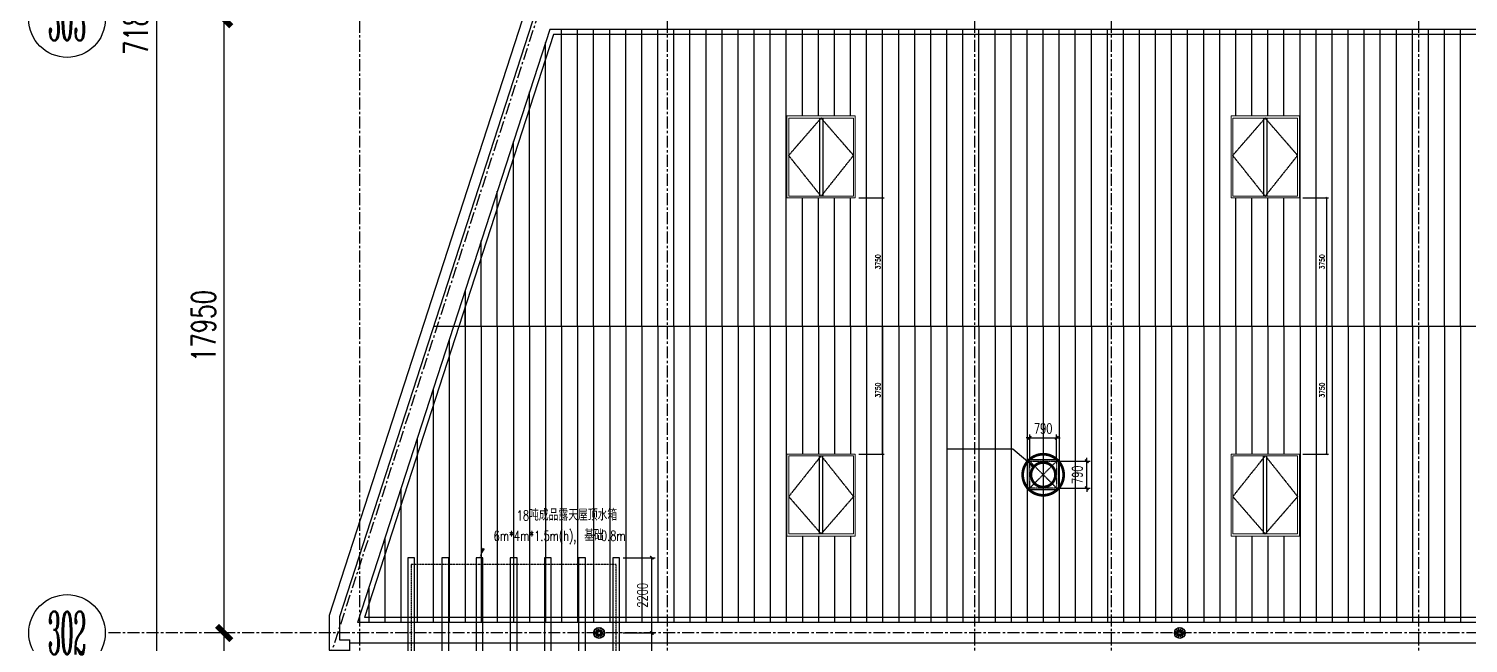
# Model space of a CAD drawing. Extents: x -599358 to 2865263, y -1062760 to 486533.
# Drawn here: x 1799979 to 1842118, y -861900 to -843935 of the extents above; entities that cross this region are included whole.
import ezdxf
from ezdxf.enums import TextEntityAlignment as Align

# ---------------------------------------------------------------- set-up
doc = ezdxf.new("R2010")
doc.units = 0
doc.set_wipeout_variables(frame=1)
for name, pattern in [('CENTER', [2, 1.25, -0.25, 0.25, -0.25]), ('DASH', [0.35, 0.25, -0.1]), ('HIDDEN', [0.375, 0.25, -0.125])]:
    doc.linetypes.add(name, pattern=pattern)
for name, color, linetype in [('3符号', 173, 'Continuous'), ('3索引', 3, 'Continuous'), ('A-AXIS-DP', 126, 'Continuous'), ('A-DRAIN', 142, 'Continuous'), ('A-LIN-V', 9, 'Continuous'), ('A-SFCE', 30, 'Continuous'), ('A-WINDOW', 140, 'Continuous'), ('AS-COLN', 6, 'Continuous'), ('DIM', 173, 'Continuous'), ('DIM_SYMB', 3, 'Continuous'), ('DOTE', 1, 'CENTER'), ('PUB_TEXT', 7, 'Continuous'), ('参考线', 8, 'Continuous'), ('外框', 1, 'HIDDEN'), ('屋面板111', 6, 'Continuous'), ('文本', 4, 'Continuous'), ('暖通', 7, 'Continuous'), ('虹吸雨水斗', 6, 'Continuous')]:
    doc.layers.add(name, color=color, linetype=linetype)
doc.layers.add('成型线', color=3, linetype='Continuous', lineweight=18)
doc.styles.add('_TCH_AXIS', font='COMPLEX', dxfattribs={"bigfont": 'GBCBIG'})
doc.styles.add('_TCH_DIM', font='SIMPLEX', dxfattribs={"bigfont": 'GBCBIG'})
doc.styles.add('_TCH_DIM_T3', font='SIMPLEX', dxfattribs={"width": 0.705882, "bigfont": 'GBCBIG'})
doc.styles.add('DHTEXT-1', font='romans.shx', dxfattribs={"width": 0.7, "bigfont": 'chinese.shx'})
doc.dimstyles.new('_TCH_ARCH&&100', dxfattribs={"dimtxt": 297.5, "dimasz": 100, "dimexe": 100, "dimexo": 100, "dimgap": 126.25, "dimtad": 1, "dimdec": 0, "dimzin": 0, "dimdsep": 46, "dimtxsty": '_TCH_DIM_T3', "dimblk": 'ARCHTICK', "dimcen": 0.09, "dimclrt": 7, "dimazin": 2, "dimtfac": 1, "dimtdec": 0, "dimtix": 1, "dimtmove": 2, "dimatfit": 3, "dimfxl": 0, "dimtolj": 1, "dimtzin": 0, "dimarcsym": 0})
doc.dimstyles.new('_TCH_ARCH&&50', dxfattribs={"dimtxt": 148.75, "dimasz": 50, "dimexe": 50, "dimexo": 50, "dimgap": 63.125, "dimtad": 1, "dimdec": 0, "dimzin": 0, "dimdsep": 46, "dimtxsty": '_TCH_DIM_T3', "dimblk": 'ARCHTICK', "dimcen": 0.09, "dimclrt": 7, "dimazin": 2, "dimtfac": 1, "dimtdec": 0, "dimtix": 1, "dimtmove": 2, "dimatfit": 3, "dimfxl": 0, "dimtolj": 1, "dimtzin": 0, "dimarcsym": 0})
doc.dimstyles.new('ZN280', dxfattribs={"dimscale": 280, "dimtxt": 2.5, "dimasz": 1.5, "dimexe": 1, "dimexo": 2, "dimgap": 0.9, "dimtad": 1, "dimdec": 0, "dimdsep": 46, "dimtxsty": 'DHTEXT-1', "dimblk": 'ARCHTICK', "dimcen": 2.5, "dimclrd": 173, "dimclre": 173, "dimclrt": 7, "dimazin": 2, "dimtfac": 1, "dimtdec": 0, "dimtix": 1, "dimtmove": 2, "dimatfit": 3, "dimfxl": 0, "dimarcsym": 0})

# ---------------------------------------------------------------- blocks, each defined once
blk = doc.blocks.new('卓越-轴号')
blk.add_circle((0, 0), 4)
at = {"color": 0, "style": '_TCH_AXIS', "width": 1.041667, "flags": 8}
blk.add_attdef('A', text='', height=4.48, dxfattribs=at).set_placement((-2, -2.24), (2, -2.24), align=Align.FIT)
blk = doc.blocks.new('_ArchTick')
at = {"color": 0, "linetype": 'ByBlock', "const_width": 0.4}
blk.add_lwpolyline([(-0.5, -0.5), (0.5, 0.5)], dxfattribs=at)
blk = doc.blocks.new('*D1879')
at = {"layer": 'A-AXIS-DP', "color": 0, "lineweight": -2, "transparency": 16777216}
for p, q in [((194646, 564570), (194646, 563780)), ((195646, 564570), (195646, 563780)), ((194646, 563880), (195646, 563880))]:
    blk.add_line(p, q, dxfattribs=at)
at = {"layer": 'Defpoints', "color": 0, "transparency": 16777216}
for p in [(194646, 564670), (195646, 564670), (195646, 563880)]:
    blk.add_point(p, dxfattribs=at)
at = {"layer": 'A-AXIS-DP', "color": 0, "lineweight": -2, "transparency": 16777216, "xscale": 100, "yscale": 100, "zscale": 100, "rotation": 180}
blk.add_blockref('_ArchTick', (194646, 563880), dxfattribs=at)
at = {"layer": 'A-AXIS-DP', "color": 0, "lineweight": -2, "transparency": 16777216, "xscale": 100, "yscale": 100, "zscale": 100}
blk.add_blockref('_ArchTick', (195646, 563880), dxfattribs=at)
at = {"layer": 'A-AXIS-DP', "color": 7, "transparency": 16777216, "insert": (195146, 564155), "char_height": 297.5, "attachment_point": 5, "style": '_TCH_DIM_T3'}
blk.add_mtext('\\A1;1000', dxfattribs=at)
blk = doc.blocks.new('*D1880')
at = {"layer": 'A-AXIS-DP', "color": 0, "lineweight": -2, "transparency": 16777216}
for p, q in [((195646, 564570), (195646, 563780)), ((196646, 564570), (196646, 563780)), ((195646, 563880), (196646, 563880))]:
    blk.add_line(p, q, dxfattribs=at)
at = {"layer": 'Defpoints', "color": 0, "transparency": 16777216}
for p in [(195646, 564670), (196646, 564670), (196646, 563880)]:
    blk.add_point(p, dxfattribs=at)
at = {"layer": 'A-AXIS-DP', "color": 0, "lineweight": -2, "transparency": 16777216, "xscale": 100, "yscale": 100, "zscale": 100, "rotation": 180}
blk.add_blockref('_ArchTick', (195646, 563880), dxfattribs=at)
at = {"layer": 'A-AXIS-DP', "color": 0, "lineweight": -2, "transparency": 16777216, "xscale": 100, "yscale": 100, "zscale": 100}
blk.add_blockref('_ArchTick', (196646, 563880), dxfattribs=at)
at = {"layer": 'A-AXIS-DP', "color": 7, "transparency": 16777216, "insert": (196146, 564155), "char_height": 297.5, "attachment_point": 5, "style": '_TCH_DIM_T3'}
blk.add_mtext('\\A1;1000', dxfattribs=at)
blk = doc.blocks.new('*D1881')
at = {"layer": 'A-AXIS-DP', "color": 0, "lineweight": -2, "transparency": 16777216}
for p, q in [((196646, 564570), (196646, 563780)), ((197646, 564570), (197646, 563780)), ((196646, 563880), (197646, 563880))]:
    blk.add_line(p, q, dxfattribs=at)
at = {"layer": 'Defpoints', "color": 0, "transparency": 16777216}
for p in [(196646, 564670), (197646, 564670), (197646, 563880)]:
    blk.add_point(p, dxfattribs=at)
at = {"layer": 'A-AXIS-DP', "color": 0, "lineweight": -2, "transparency": 16777216, "xscale": 100, "yscale": 100, "zscale": 100, "rotation": 180}
blk.add_blockref('_ArchTick', (196646, 563880), dxfattribs=at)
at = {"layer": 'A-AXIS-DP', "color": 0, "lineweight": -2, "transparency": 16777216, "xscale": 100, "yscale": 100, "zscale": 100}
blk.add_blockref('_ArchTick', (197646, 563880), dxfattribs=at)
at = {"layer": 'A-AXIS-DP', "color": 7, "transparency": 16777216, "insert": (197146, 564155), "char_height": 297.5, "attachment_point": 5, "style": '_TCH_DIM_T3'}
blk.add_mtext('\\A1;1000', dxfattribs=at)
blk = doc.blocks.new('*D1882')
at = {"layer": 'A-AXIS-DP', "color": 0, "lineweight": -2, "transparency": 16777216}
for p, q in [((197646, 564570), (197646, 563780)), ((198646, 564570), (198646, 563780)), ((197646, 563880), (198646, 563880))]:
    blk.add_line(p, q, dxfattribs=at)
at = {"layer": 'Defpoints', "color": 0, "transparency": 16777216}
for p in [(197646, 564670), (198646, 564670), (198646, 563880)]:
    blk.add_point(p, dxfattribs=at)
at = {"layer": 'A-AXIS-DP', "color": 0, "lineweight": -2, "transparency": 16777216, "xscale": 100, "yscale": 100, "zscale": 100, "rotation": 180}
blk.add_blockref('_ArchTick', (197646, 563880), dxfattribs=at)
at = {"layer": 'A-AXIS-DP', "color": 0, "lineweight": -2, "transparency": 16777216, "xscale": 100, "yscale": 100, "zscale": 100}
blk.add_blockref('_ArchTick', (198646, 563880), dxfattribs=at)
at = {"layer": 'A-AXIS-DP', "color": 7, "transparency": 16777216, "insert": (198146, 564155), "char_height": 297.5, "attachment_point": 5, "style": '_TCH_DIM_T3'}
blk.add_mtext('\\A1;1000', dxfattribs=at)
blk = doc.blocks.new('*D1883')
at = {"layer": 'A-AXIS-DP', "color": 0, "lineweight": -2, "transparency": 16777216}
for p, q in [((198646, 564570), (198646, 563780)), ((199646, 564570), (199646, 563780)), ((198646, 563880), (199646, 563880))]:
    blk.add_line(p, q, dxfattribs=at)
at = {"layer": 'Defpoints', "color": 0, "transparency": 16777216}
for p in [(198646, 564670), (199646, 564670), (199646, 563880)]:
    blk.add_point(p, dxfattribs=at)
at = {"layer": 'A-AXIS-DP', "color": 0, "lineweight": -2, "transparency": 16777216, "xscale": 100, "yscale": 100, "zscale": 100, "rotation": 180}
blk.add_blockref('_ArchTick', (198646, 563880), dxfattribs=at)
at = {"layer": 'A-AXIS-DP', "color": 0, "lineweight": -2, "transparency": 16777216, "xscale": 100, "yscale": 100, "zscale": 100}
blk.add_blockref('_ArchTick', (199646, 563880), dxfattribs=at)
at = {"layer": 'A-AXIS-DP', "color": 7, "transparency": 16777216, "insert": (199146, 564155), "char_height": 297.5, "attachment_point": 5, "style": '_TCH_DIM_T3'}
blk.add_mtext('\\A1;1000', dxfattribs=at)
blk = doc.blocks.new('*D1884')
at = {"layer": 'A-AXIS-DP', "color": 0, "lineweight": -2, "transparency": 16777216}
for p, q in [((199646, 564570), (199646, 563780)), ((200646, 564570), (200646, 563780)), ((199646, 563880), (200646, 563880))]:
    blk.add_line(p, q, dxfattribs=at)
at = {"layer": 'Defpoints', "color": 0, "transparency": 16777216}
for p in [(199646, 564670), (200646, 564670), (200646, 563880)]:
    blk.add_point(p, dxfattribs=at)
at = {"layer": 'A-AXIS-DP', "color": 0, "lineweight": -2, "transparency": 16777216, "xscale": 100, "yscale": 100, "zscale": 100, "rotation": 180}
blk.add_blockref('_ArchTick', (199646, 563880), dxfattribs=at)
at = {"layer": 'A-AXIS-DP', "color": 0, "lineweight": -2, "transparency": 16777216, "xscale": 100, "yscale": 100, "zscale": 100}
blk.add_blockref('_ArchTick', (200646, 563880), dxfattribs=at)
at = {"layer": 'A-AXIS-DP', "color": 7, "transparency": 16777216, "insert": (200146, 564155), "char_height": 297.5, "attachment_point": 5, "style": '_TCH_DIM_T3'}
blk.add_mtext('\\A1;1000', dxfattribs=at)
blk = doc.blocks.new('*D1885')
at = {"layer": 'A-AXIS-DP', "color": 0, "lineweight": -2, "transparency": 16777216}
for p, q in [((200846, 566870), (201790, 566870)), ((201690, 564670), (201690, 566870)), ((200846, 564670), (201790, 564670))]:
    blk.add_line(p, q, dxfattribs=at)
at = {"layer": 'Defpoints', "color": 0, "transparency": 16777216}
for p in [(200746, 566870), (201690, 566870), (200746, 564670)]:
    blk.add_point(p, dxfattribs=at)
at = {"layer": 'A-AXIS-DP', "color": 0, "lineweight": -2, "transparency": 16777216, "xscale": 100, "yscale": 100, "zscale": 100}
for p, rotation in [((201690, 566870), 90), ((201690, 564670), 270)]:
    blk.add_blockref('_ArchTick', p, dxfattribs=dict(at, rotation=rotation))
at = {"layer": 'A-AXIS-DP', "color": 7, "transparency": 16777216, "insert": (201415, 565770), "char_height": 297.5, "attachment_point": 5, "rotation": 90, "style": '_TCH_DIM_T3'}
blk.add_mtext('\\A1;2200', dxfattribs=at)
blk = doc.blocks.new('*D1886')
at = {"layer": 'A-AXIS-DP', "color": 0, "lineweight": -2, "transparency": 16777216}
for p, q in [((200846, 569070), (201790, 569070)), ((201690, 566870), (201690, 569070)), ((200846, 566870), (201790, 566870))]:
    blk.add_line(p, q, dxfattribs=at)
at = {"layer": 'Defpoints', "color": 0, "transparency": 16777216}
for p in [(200746, 569070), (201690, 569070), (200746, 566870)]:
    blk.add_point(p, dxfattribs=at)
at = {"layer": 'A-AXIS-DP', "color": 0, "lineweight": -2, "transparency": 16777216, "xscale": 100, "yscale": 100, "zscale": 100}
for p, rotation in [((201690, 569070), 90), ((201690, 566870), 270)]:
    blk.add_blockref('_ArchTick', p, dxfattribs=dict(at, rotation=rotation))
at = {"layer": 'A-AXIS-DP', "color": 7, "transparency": 16777216, "insert": (201415, 567970), "char_height": 297.5, "attachment_point": 5, "rotation": 90, "style": '_TCH_DIM_T3'}
blk.add_mtext('\\A1;2200', dxfattribs=at)
blk = doc.blocks.new('“奔腾”虹吸雨水斗')
at = {"layer": '虹吸雨水斗', "lineweight": 25}
for p, q in [((946944, 86685), (947028, 86658)), ((947028, 86641), (946944, 86614)), ((947032, 86673), (946946, 86692)), ((946946, 86607), (947032, 86625)), ((946982, 86753), (947040, 86688)), ((947040, 86611), (946982, 86546)), ((947052, 86699), (946987, 86758)), ((946987, 86541), (947052, 86600)), ((947048, 86793), (947066, 86707)), ((947066, 86592), (947048, 86506)), ((947082, 86711), (947055, 86795)), ((947055, 86504), (947082, 86587)), ((947125, 86795), (947098, 86711)), ((947098, 86587), (947125, 86504)), ((947114, 86707), (947132, 86793)), ((947132, 86506), (947114, 86592)), ((947194, 86758), (947128, 86699)), ((947128, 86600), (947194, 86541)), ((947140, 86688), (947199, 86753)), ((947199, 86546), (947140, 86611)), ((947234, 86692), (947148, 86673)), ((947148, 86625), (947234, 86607)), ((947152, 86658), (947236, 86685)), ((947236, 86614), (947152, 86641))]:
    blk.add_line(p, q, dxfattribs=at)
for radius in [150, 47.6]:
    blk.add_circle((947090, 86649), radius, dxfattribs=at)
for centre, start, end in [((947025, 86649), 291.6382, 68.3675), ((947034, 86682), 261.6382, 38.3675), ((947034, 86617), 321.6382, 98.3675), ((947057, 86706), 231.6382, 8.3675), ((947057, 86593), 351.6382, 128.3675), ((947090, 86715), 201.6382, 338.3675), ((947090, 86584), 21.6382, 158.3675), ((947123, 86706), 171.6382, 308.3675), ((947123, 86593), 51.6382, 188.3675), ((947147, 86682), 141.6382, 278.3675), ((947147, 86617), 81.6382, 218.3675), ((947155, 86649), 111.6382, 248.3675)]:
    blk.add_arc(centre, 8.82, start, end, dxfattribs=at)
blk = doc.blocks.new('*D1966')
at = {"layer": 'Defpoints', "color": 0, "ltscale": 2800, "transparency": 16777216}
for p in [(1805697, -861600), (1806414, -861600), (1806414, -879550)]:
    blk.add_point(p, dxfattribs=at)
at = {"layer": 'DIM', "color": 173, "linetype": 'ByBlock', "lineweight": -2, "ltscale": 2800, "transparency": 16777216}
for p, q in [((1805854, -861600), (1805417, -861600)), ((1805697, -879550), (1805697, -861600)), ((1805854, -879550), (1805417, -879550))]:
    blk.add_line(p, q, dxfattribs=at)
at = {"layer": 'DIM', "color": 173, "lineweight": -2, "ltscale": 2800, "transparency": 16777216, "xscale": 420, "yscale": 420, "zscale": 420}
for p, rotation in [((1805697, -861600), 90), ((1805697, -879550), 270)]:
    blk.add_blockref('_ArchTick', p, dxfattribs=dict(at, rotation=rotation))
at = {"layer": 'DIM', "color": 7, "ltscale": 2800, "transparency": 16777216, "insert": (1805095, -870575), "char_height": 700, "attachment_point": 5, "rotation": 90, "style": 'DHTEXT-1'}
blk.add_mtext('17950', dxfattribs=at)
blk = doc.blocks.new('*D1967')
at = {"layer": 'Defpoints', "color": 0, "ltscale": 2800, "transparency": 16777216}
for p in [(1805697, -843650), (1805697, -843650), (1806414, -861600)]:
    blk.add_point(p, dxfattribs=at)
at = {"layer": 'DIM', "color": 173, "linetype": 'ByBlock', "lineweight": -2, "ltscale": 2800, "transparency": 16777216}
for p, q in [((1805697, -861600), (1805697, -843650)), ((1806257, -843650), (1805977, -843650)), ((1805854, -861600), (1805417, -861600))]:
    blk.add_line(p, q, dxfattribs=at)
at = {"layer": 'DIM', "color": 173, "lineweight": -2, "ltscale": 2800, "transparency": 16777216, "xscale": 420, "yscale": 420, "zscale": 420}
for p, rotation in [((1805697, -843650), 90), ((1805697, -861600), 270)]:
    blk.add_blockref('_ArchTick', p, dxfattribs=dict(at, rotation=rotation))
at = {"layer": 'DIM', "color": 7, "ltscale": 2800, "transparency": 16777216, "insert": (1805095, -852625), "char_height": 700, "attachment_point": 5, "rotation": 90, "style": 'DHTEXT-1'}
blk.add_mtext('17950', dxfattribs=at)
blk = doc.blocks.new('*D1970')
at = {"layer": 'Defpoints', "color": 0, "ltscale": 2800, "transparency": 16777216}
for p in [(1806732, -807750), (1803714, -879550), (1806732, -879550)]:
    blk.add_point(p, dxfattribs=at)
at = {"layer": 'DIM', "color": 173, "linetype": 'ByBlock', "lineweight": -2, "ltscale": 2800, "transparency": 16777216}
for p, q in [((1806172, -807750), (1803434, -807750)), ((1803714, -807750), (1803714, -879550)), ((1806172, -879550), (1803434, -879550))]:
    blk.add_line(p, q, dxfattribs=at)
at = {"layer": 'DIM', "color": 173, "lineweight": -2, "ltscale": 2800, "transparency": 16777216, "xscale": 420, "yscale": 420, "zscale": 420}
for p, rotation in [((1803714, -807750), 90), ((1803714, -879550), 270)]:
    blk.add_blockref('_ArchTick', p, dxfattribs=dict(at, rotation=rotation))
at = {"layer": 'DIM', "color": 7, "ltscale": 2800, "transparency": 16777216, "insert": (1803112, -843650), "char_height": 700, "attachment_point": 5, "rotation": 90, "style": 'DHTEXT-1'}
blk.add_mtext('71800', dxfattribs=at)
blk = doc.blocks.new('*D1776')
at = {"layer": 'A-AXIS-DP', "color": 0, "lineweight": -2, "transparency": 16777216}
for p, q in [((-1274, 395), (-1274, 495)), ((-495, 395), (-1374, 395)), ((-1274, 395), (-1274, -395)), ((-495, -395), (-1374, -395)), ((-1274, -395), (-1274, -495))]:
    blk.add_line(p, q, dxfattribs=at)
at = {"layer": 'Defpoints', "color": 0, "transparency": 16777216}
for p in [(-395, 395), (-1274, -395), (-395, -395)]:
    blk.add_point(p, dxfattribs=at)
at = {"layer": 'A-AXIS-DP', "color": 0, "lineweight": -2, "transparency": 16777216, "xscale": 100, "yscale": 100, "zscale": 100}
for p, rotation in [((-1274, 395), 270), ((-1274, -395), 90)]:
    blk.add_blockref('_ArchTick', p, dxfattribs=dict(at, rotation=rotation))
at = {"layer": 'A-AXIS-DP', "color": 7, "transparency": 16777216, "insert": (-999, 0), "char_height": 297.5, "attachment_point": 5, "rotation": 270, "style": '_TCH_DIM_T3'}
blk.add_mtext('\\A1;790', dxfattribs=at)
blk = doc.blocks.new('*D1777')
at = {"layer": 'A-AXIS-DP', "color": 0, "lineweight": -2, "transparency": 16777216}
for p, q in [((-395, -495), (-395, -1178)), ((395, -495), (395, -1178)), ((-395, -1078), (-495, -1078)), ((395, -1078), (-395, -1078)), ((395, -1078), (495, -1078))]:
    blk.add_line(p, q, dxfattribs=at)
at = {"layer": 'Defpoints', "color": 0, "transparency": 16777216}
for p in [(-395, -395), (395, -395), (-395, -1078)]:
    blk.add_point(p, dxfattribs=at)
at = {"layer": 'A-AXIS-DP', "color": 0, "lineweight": -2, "transparency": 16777216, "xscale": 100, "yscale": 100, "zscale": 100}
blk.add_blockref('_ArchTick', (-395, -1078), dxfattribs=at)
at = {"layer": 'A-AXIS-DP', "color": 0, "lineweight": -2, "transparency": 16777216, "xscale": 100, "yscale": 100, "zscale": 100, "rotation": 180}
blk.add_blockref('_ArchTick', (395, -1078), dxfattribs=at)
at = {"layer": 'A-AXIS-DP', "color": 7, "transparency": 16777216, "insert": (0, -1353), "char_height": 297.5, "attachment_point": 5, "rotation": 180, "style": '_TCH_DIM_T3'}
blk.add_mtext('\\A1;790', dxfattribs=at)
blk = doc.blocks.new('44')
blk.add_wipeout([(277496, 745320), (279896, 745320), (279896, 747320), (277496, 747320)]).dxf.layer = '参考线'
at = {"color": 2}
for p, q in [((277566, 746370), (279851, 746370)), ((277566, 746270), (279851, 746270))]:
    blk.add_line(p, q, dxfattribs=at)
at = {"layer": '外框'}
for points in [[(279851, 746320), (278658, 747270), (277566, 746320)], [(279851, 746320), (278658, 745370), (277566, 746320)]]:
    blk.add_lwpolyline(points, dxfattribs=at)
at = {"layer": '成型线'}
blk.add_line((279896, 745320), (279896, 747320), dxfattribs=at)
blk.add_lwpolyline([(279896, 745320), (277496, 745320), (277496, 747320), (279896, 747320)], dxfattribs=at)
blk.add_lwpolyline([(279851, 745370), (279851, 747270), (277566, 747270), (277566, 745370)], close=True, dxfattribs=at)
blk = doc.blocks.new('*D2423')
at = {"layer": 'A-WINDOW', "color": 0, "lineweight": -2, "transparency": 16777216}
for p, q in [((367696, 714320), (368446, 714320)), ((368396, 710570), (368396, 714320)), ((367696, 710570), (368446, 710570))]:
    blk.add_line(p, q, dxfattribs=at)
at = {"layer": 'Defpoints', "color": 0, "transparency": 16777216}
for p in [(367646, 714320), (368396, 714320), (367646, 710570)]:
    blk.add_point(p, dxfattribs=at)
at = {"layer": 'A-WINDOW', "color": 0, "lineweight": -2, "transparency": 16777216, "xscale": 50, "yscale": 50, "zscale": 50}
for p, rotation in [((368396, 714320), 90), ((368396, 710570), 270)]:
    blk.add_blockref('_ArchTick', p, dxfattribs=dict(at, rotation=rotation))
at = {"layer": 'A-WINDOW', "color": 7, "transparency": 16777216, "insert": (368258, 712445), "char_height": 148.8, "attachment_point": 5, "rotation": 90, "style": '_TCH_DIM_T3'}
blk.add_mtext('\\A1;3750', dxfattribs=at)
blk = doc.blocks.new('*D2424')
at = {"layer": 'A-WINDOW', "color": 0, "lineweight": -2, "transparency": 16777216}
for p, q in [((367696, 718070), (368446, 718070)), ((368396, 714320), (368396, 718070)), ((367696, 714320), (368446, 714320))]:
    blk.add_line(p, q, dxfattribs=at)
at = {"layer": 'Defpoints', "color": 0, "transparency": 16777216}
for p in [(367646, 718070), (368396, 718070), (367646, 714320)]:
    blk.add_point(p, dxfattribs=at)
at = {"layer": 'A-WINDOW', "color": 0, "lineweight": -2, "transparency": 16777216, "xscale": 50, "yscale": 50, "zscale": 50}
for p, rotation in [((368396, 718070), 90), ((368396, 714320), 270)]:
    blk.add_blockref('_ArchTick', p, dxfattribs=dict(at, rotation=rotation))
at = {"layer": 'A-WINDOW', "color": 7, "transparency": 16777216, "insert": (368258, 716195), "char_height": 148.8, "attachment_point": 5, "rotation": 90, "style": '_TCH_DIM_T3'}
blk.add_mtext('\\A1;3750', dxfattribs=at)
blk = doc.blocks.new('342432')
at = {"layer": 'A-DRAIN'}
blk.add_lwpolyline([(200910, 570020, 0, 0, 0), (197070, 570020, 0, 0, 0), (196645.8, 569070, 0, 80, 0), (196768.1, 569343.9, 0, 0, 0)], format="xyseb", dxfattribs=at)
at = {"layer": 'A-DRAIN', "linetype": 'DASH'}
blk.add_lwpolyline([(194645.8, 564870), (200645.8, 564870), (200645.8, 568870), (194645.8, 568870)], close=True, dxfattribs=at)
at = {"layer": 'AS-COLN'}
for points in [[(194545.8, 564670), (194745.8, 564670), (194745.8, 569070), (194545.8, 569070)], [(195545.8, 564670), (195745.8, 564670), (195745.8, 569070), (195545.8, 569070)], [(196545.8, 564670), (196745.8, 564670), (196745.8, 569070), (196545.8, 569070)], [(197545.8, 564670), (197745.8, 564670), (197745.8, 569070), (197545.8, 569070)], [(198545.8, 564670), (198745.8, 564670), (198745.8, 569070), (198545.8, 569070)], [(199545.8, 564670), (199745.8, 564670), (199745.8, 569070), (199545.8, 569070)], [(200545.8, 564670), (200745.8, 564670), (200745.8, 569070), (200545.8, 569070)]]:
    blk.add_lwpolyline(points, close=True, dxfattribs=at)
at = {"layer": 'PUB_TEXT', "style": '_TCH_DIM', "width": 0.705882}
for s, p in [('18', (197733.9, 570154.8)), ('6m*4m*1.5m(h),', (197059.3, 569560.8)), ('0.8m', (200200.7, 569560.8))]:
    blk.add_text(s, height=297.5, dxfattribs=at).set_placement(p)
at = {"layer": 'PUB_TEXT', "style": '_TCH_DIM'}
for s, p in [('吨成品露天屋顶水箱', (198093.9, 570154.8)), ('基础', (199709.3, 569560.8))]:
    blk.add_text(s, height=337.59, dxfattribs=at).set_placement(p)
at = {"layer": 'A-AXIS-DP'}
for p1, p2, distance, picture, middle in [((200745.8, 566870), (200745.8, 569070), -944.2, '*D1886', (201415, 567970)), ((200745.8, 564670), (200745.8, 566870), -944.2, '*D1885', (201415, 565770)), ((194645.8, 564670), (195645.8, 564670), -790, '*D1879', (195145.8, 564155)), ((195645.8, 564670), (196645.8, 564670), -790, '*D1880', (196145.8, 564155)), ((196645.8, 564670), (197645.8, 564670), -790, '*D1881', (197145.8, 564155)), ((197645.8, 564670), (198645.8, 564670), -790, '*D1882', (198145.8, 564155)), ((198645.8, 564670), (199645.8, 564670), -790, '*D1883', (199145.8, 564155)), ((199645.8, 564670), (200645.8, 564670), -790, '*D1884', (200145.8, 564155))]:
    dim = blk.add_aligned_dim(p1=p1, p2=p2, distance=distance, dimstyle='_TCH_ARCH&&100', dxfattribs=at)
    dim.commit()
    dim.dimension.update_dxf_attribs({"geometry": picture, "text_midpoint": middle})
blk = doc.blocks.new('fengji')
at = {"layer": 'DIM_SYMB'}
for p, q in [((324.2, -267.9), (884.2, -747.9)), ((884.2, -747.9), (2834.2, -747.9))]:
    blk.add_line(p, q, dxfattribs=at)
at = {"layer": 'DIM_SYMB', "const_width": 40}
blk.add_lwpolyline([(310.3, -253.5, -1), (338.1, -282.3, -1)], format="xyb", close=True, dxfattribs=at)
at = {"layer": '暖通', "color": 7, "linetype": 'DASH', "ltscale": 0.5}
for p, q in [((-395, 395), (395, -395)), ((395, 395), (-395, -395))]:
    blk.add_line(p, q, dxfattribs=at)
at = {"layer": '暖通', "color": 7, "const_width": 79.8}
for points in [[(0, -600.2, -1), (0, 600.2, -1)], [(0, -600.2, 1), (0, 600.2, 1)]]:
    blk.add_lwpolyline(points, format="xyb", dxfattribs=at)
at = {"layer": '暖通', "color": 7, "ltscale": 0.5}
blk.add_lwpolyline([(-445, 445), (445, 445), (445, -445), (-445, -445)], close=True, dxfattribs=at)
at = {"layer": '暖通', "color": 7, "linetype": 'DASH', "const_width": 79.8}
for points in [[(0, -358.3, -1), (0, 358.3, -1)], [(0, -358.3, 1), (0, 358.3, 1)]]:
    blk.add_lwpolyline(points, format="xyb", dxfattribs=at)
at = {"layer": '暖通', "color": 7, "linetype": 'DASH', "ltscale": 0.5}
blk.add_lwpolyline([(-395, 395), (395, 395), (395, -395), (-395, -395)], close=True, dxfattribs=at)
at = {"layer": 'A-AXIS-DP'}
for p1, distance, picture, middle in [((-395, 395), -879.2, '*D1776', (-999.2, 0)), ((395, -395), 682.9, '*D1777', (0, -1352.9))]:
    dim = blk.add_aligned_dim(p1=p1, p2=(-395, -395), distance=distance, dimstyle='_TCH_ARCH&&100', dxfattribs=at)
    dim.commit()
    dim.dimension.update_dxf_attribs({"geometry": picture, "text_midpoint": middle})
blk = doc.blocks.new('A$Cff7cfbaa')
at = {"layer": '暖通', "rotation": 180}
blk.add_blockref('fengji', (20000, -49225), dxfattribs=at)
blk = doc.blocks.new('frtt')
at = {"layer": 'A-LIN-V', "xscale": -1, "rotation": 90}
blk.add_blockref('44', (1112915.9, 997965.8), dxfattribs=at)
at = {"layer": 'A-LIN-V', "rotation": 90}
blk.add_blockref('44', (1112915.9, 430674.2), dxfattribs=at)
at = {"layer": 'A-WINDOW', "color": 1}
for p1, p2, picture, middle in [((367645.9, 714320), (367645.9, 718070), '*D2424', (368258.4, 716195)), ((367645.9, 710570), (367645.9, 714320), '*D2423', (368258.4, 712445))]:
    dim = blk.add_aligned_dim(p1=p1, p2=p2, distance=-750, dimstyle='_TCH_ARCH&&50', dxfattribs=at)
    dim.commit()
    dim.dimension.update_dxf_attribs({"geometry": picture, "text_midpoint": middle})
blk = doc.blocks.new('A$C306215c0')
at = {"layer": 'A-WINDOW'}
for p in [(-353096, -759195), (-340096, -759195)]:
    blk.add_blockref('frtt', p, dxfattribs=at)

msp = doc.modelspace()

# ---------------------------------------------------------------- linework, layer by layer
at = {"layer": 'A-LIN-V'}
msp.add_line((1815337.7, -844100), (1809805.6, -861150), dxfattribs=at)
for points in [[(1994174.8, -844100), (1815337.7, -844100)], [(1994174.8, -861150), (1809805.6, -861150)]]:
    msp.add_lwpolyline(points, dxfattribs=at)
at = {"layer": 'A-SFCE'}
for p, q in [((1826525.7, -807350), (1809074.8, -861134.1)), ((1809074.8, -861134.1), (1809074.8, -861800)), ((1809074.8, -861800), (1809374.8, -861800)), ((1809374.8, -863900), (1809374.8, -861800))]:
    msp.add_line(p, q, dxfattribs=at)
for points in [[(1994474.8, -880250), (1994474.8, -807050), (1826307.7, -807050), (1808774.8, -861086.7), (1808774.8, -862100), (1809374.8, -862100)], [(1811835.7, -852625), (1994174.8, -852625)], [(1809278, -861800), (1809374.8, -861800)]]:
    msp.add_lwpolyline(points, dxfattribs=at)
at = {"layer": 'DOTE', "ltscale": 280}
for p, q in [((1809674.8, -887730), (1809674.8, -801515)), ((1827674.8, -887730), (1827674.8, -801515)), ((1831674.8, -887730), (1831674.8, -801515)), ((1840674.8, -887730), (1840674.8, -801515)), ((1818674.8, -887730), (1818674.8, -831546.8)), ((2002579, -861600), (1802219, -861600))]:
    msp.add_line(p, q, dxfattribs=at)
msp.add_lwpolyline([(1807209.2, -867208), (1832543.3, -789127.7)], dxfattribs=at)
at = {"layer": '屋面板111', "ltscale": 2500}
for p, q in [((1815228.6, -843950), (1809599.2, -861300)), ((1815574.8, -852625), (1815574.8, -843950)), ((1816044.8, -852625), (1816044.8, -843950)), ((1816514.8, -852625), (1816514.8, -843950)), ((1816984.8, -852625), (1816984.8, -843950)), ((1817454.8, -852625), (1817454.8, -843950)), ((1817924.8, -852625), (1817924.8, -843950)), ((1818394.8, -852625), (1818394.8, -843950)), ((1818864.8, -852625), (1818864.8, -843950)), ((1819334.8, -852625), (1819334.8, -843950)), ((1819804.8, -852625), (1819804.8, -843950)), ((1820274.8, -852625), (1820274.8, -843950)), ((1820744.8, -852625), (1820744.8, -843950)), ((1821214.8, -852625), (1821214.8, -843950)), ((1821684.8, -852625), (1821684.8, -843950)), ((1822154.8, -852625), (1822154.8, -843950)), ((1822624.8, -852625), (1822624.8, -843950)), ((1823094.8, -852625), (1823094.8, -843950)), ((1823564.8, -852625), (1823564.8, -843950)), ((1824034.8, -852625), (1824034.8, -843950)), ((1824504.8, -852625), (1824504.8, -843950)), ((1824974.8, -852625), (1824974.8, -843950)), ((1825444.8, -852625), (1825444.8, -843950)), ((1825914.8, -852625), (1825914.8, -843950)), ((1826384.8, -852625), (1826384.8, -843950)), ((1826854.8, -852625), (1826854.8, -843950)), ((1827324.8, -852625), (1827324.8, -843950)), ((1827794.8, -852625), (1827794.8, -843950)), ((1828264.8, -852625), (1828264.8, -843950)), ((1828734.8, -852625), (1828734.8, -843950)), ((1829204.8, -852625), (1829204.8, -843950)), ((1829674.8, -852625), (1829674.8, -843950)), ((1830144.8, -852625), (1830144.8, -843950)), ((1830614.8, -852625), (1830614.8, -843950)), ((1831084.8, -852625), (1831084.8, -843950)), ((1831554.8, -852625), (1831554.8, -843950)), ((1832024.8, -852625), (1832024.8, -843950)), ((1832494.8, -852625), (1832494.8, -843950)), ((1832964.8, -852625), (1832964.8, -843950)), ((1833434.8, -852625), (1833434.8, -843950)), ((1833904.8, -852625), (1833904.8, -843950)), ((1834374.8, -852625), (1834374.8, -843950)), ((1834844.8, -852625), (1834844.8, -843950)), ((1835314.8, -852625), (1835314.8, -843950)), ((1835784.8, -852625), (1835784.8, -843950)), ((1836254.8, -852625), (1836254.8, -843950)), ((1836724.8, -852625), (1836724.8, -843950)), ((1837194.8, -852625), (1837194.8, -843950)), ((1837664.8, -852625), (1837664.8, -843950)), ((1838134.8, -852625), (1838134.8, -843950)), ((1838604.8, -852625), (1838604.8, -843950)), ((1839074.8, -852625), (1839074.8, -843950)), ((1839544.8, -852625), (1839544.8, -843950)), ((1840014.8, -852625), (1840014.8, -843950)), ((1840484.8, -852625), (1840484.8, -843950)), ((1840954.8, -852625), (1840954.8, -843950)), ((1841424.8, -852625), (1841424.8, -843950)), ((1841894.8, -852625), (1841894.8, -843950)), ((1815104.8, -852625), (1815104.8, -844331.7)), ((1814634.8, -852625), (1814634.8, -845780.2)), ((1814164.8, -852625), (1814164.8, -847228.8)), ((1813694.8, -852625), (1813694.8, -848677.3)), ((1813224.8, -852625), (1813224.8, -850125.9)), ((1812754.8, -851574.4), (1812754.8, -861300)), ((1812754.8, -852625), (1812754.8, -852060.4)), ((1813224.8, -852625), (1813224.8, -861300)), ((1813694.8, -852625), (1813694.8, -861300)), ((1814164.8, -852625), (1814164.8, -861300)), ((1814634.8, -852625), (1814634.8, -861300)), ((1815104.8, -852625), (1815104.8, -861300)), ((1815574.8, -852625), (1815574.8, -861300)), ((1816044.8, -852625), (1816044.8, -861300)), ((1816514.8, -852625), (1816514.8, -861300)), ((1816984.8, -852625), (1816984.8, -861300)), ((1817454.8, -852625), (1817454.8, -861300)), ((1817924.8, -852625), (1817924.8, -861300)), ((1818394.8, -852625), (1818394.8, -861300)), ((1818864.8, -852625), (1818864.8, -861300)), ((1819334.8, -852625), (1819334.8, -861300)), ((1819804.8, -852625), (1819804.8, -861300)), ((1820274.8, -852625), (1820274.8, -861300)), ((1820744.8, -852625), (1820744.8, -861300)), ((1821214.8, -852625), (1821214.8, -861300)), ((1821684.8, -852625), (1821684.8, -861300)), ((1822154.8, -852625), (1822154.8, -861300)), ((1822624.8, -852625), (1822624.8, -861300)), ((1823094.8, -852625), (1823094.8, -861300)), ((1823564.8, -852625), (1823564.8, -861300)), ((1824034.8, -852625), (1824034.8, -861300)), ((1824504.8, -852625), (1824504.8, -861300)), ((1824974.8, -852625), (1824974.8, -861300)), ((1825444.8, -852625), (1825444.8, -861300)), ((1825914.8, -852625), (1825914.8, -861300)), ((1826384.8, -852625), (1826384.8, -861300)), ((1826854.8, -852625), (1826854.8, -861300)), ((1827324.8, -852625), (1827324.8, -861300)), ((1827794.8, -852625), (1827794.8, -861300)), ((1828264.8, -852625), (1828264.8, -861300)), ((1828734.8, -852625), (1828734.8, -861300)), ((1829204.8, -852625), (1829204.8, -861300)), ((1829674.8, -852625), (1829674.8, -861300)), ((1830144.8, -852625), (1830144.8, -861300)), ((1830614.8, -852625), (1830614.8, -861300)), ((1831084.8, -852625), (1831084.8, -861300)), ((1831554.8, -852625), (1831554.8, -861300)), ((1832024.8, -852625), (1832024.8, -861300)), ((1832494.8, -852625), (1832494.8, -861300)), ((1832964.8, -852625), (1832964.8, -861300)), ((1833434.8, -852625), (1833434.8, -861300)), ((1833904.8, -852625), (1833904.8, -861300)), ((1834374.8, -852625), (1834374.8, -861300)), ((1834844.8, -852625), (1834844.8, -861300)), ((1835314.8, -852625), (1835314.8, -861300)), ((1835784.8, -852625), (1835784.8, -861300)), ((1836254.8, -852625), (1836254.8, -861300)), ((1836724.8, -852625), (1836724.8, -861300)), ((1837194.8, -852625), (1837194.8, -861300)), ((1837664.8, -852625), (1837664.8, -861300)), ((1838134.8, -852625), (1838134.8, -861300)), ((1838604.8, -852625), (1838604.8, -861300)), ((1839074.8, -852625), (1839074.8, -861300)), ((1839544.8, -852625), (1839544.8, -861300)), ((1840014.8, -852625), (1840014.8, -861300)), ((1840484.8, -852625), (1840484.8, -861300)), ((1840954.8, -852625), (1840954.8, -861300)), ((1841424.8, -852625), (1841424.8, -861300)), ((1841894.8, -852625), (1841894.8, -861300)), ((1812284.8, -853023), (1812284.8, -861300)), ((1811814.8, -854471.5), (1811814.8, -861300)), ((1811344.8, -855920.1), (1811344.8, -861300)), ((1810874.8, -857368.6), (1810874.8, -861300)), ((1810404.8, -858817.2), (1810404.8, -861300)), ((1809934.8, -860265.7), (1809934.8, -861300))]:
    msp.add_line(p, q, dxfattribs=at)
for points in [[(1994174.8, -843950), (1815228.6, -843950)], [(1994174.8, -861300), (1809599.2, -861300)], [(1994174.8, -861900), (1809374.8, -861900)]]:
    msp.add_lwpolyline(points, dxfattribs=at)

# ---------------------------------------------------------------- block references
at = {"layer": '3符号', "color": 7}
ref = msp.add_blockref('卓越-轴号', (1801099, -843650), dxfattribs=dict(at, xscale=280, yscale=280, zscale=280))
ref.add_attrib('A', '303', dxfattribs={"layer": '0', "color": 0, "height": 1254.4, "style": '_TCH_AXIS', "width": 0.353774}).set_placement((1800539, -844277.2), (1801659, -844277.2), align=Align.FIT)
ref = msp.add_blockref('卓越-轴号', (1801099, -861600), dxfattribs=dict(at, xscale=280, yscale=280, zscale=280))
ref.add_attrib('A', '302', dxfattribs={"layer": '0', "color": 0, "height": 1254.4, "style": '_TCH_AXIS', "width": 0.353774}).set_placement((1800539, -862227.2), (1801659, -862227.2), align=Align.FIT)
at = {"layer": 'A-DRAIN'}
msp.add_blockref('342432', (1616529, -1428470), dxfattribs=at)
at = {"layer": '文本', "xscale": 1.061320754715, "yscale": 1.061320754715, "zscale": 1.061320754715}
for p in [(811508.4, -953562.8), (828508.4, -953562.8)]:
    msp.add_blockref('“奔腾”虹吸雨水斗', p, dxfattribs=at)
at = {"layer": '虹吸雨水斗', "ltscale": 50}
msp.add_blockref('A$Cff7cfbaa', (1809674.8, -807750), dxfattribs=at)

# ---------------------------------------------------------------- dimensions: what is measured, and where the dimension line sits
at = {"layer": 'DIM', "ltscale": 2800}
for p1, p2, distance, picture, middle in [((1806731.6, -807750), (1806731.6, -879550), -3017.9, '*D1970', (1803111.7, -843650)), ((1806413.7, -879550), (1806413.7, -861600), 716.5, '*D1966', (1805095.2, -870575))]:
    dim = msp.add_aligned_dim(p1=p1, p2=p2, distance=distance, dimstyle='ZN280', dxfattribs=at)
    dim.commit()
    dim.dimension.update_dxf_attribs({"geometry": picture, "text_midpoint": middle})
dim = msp.add_linear_dim(base=(1805697.2, -843650), p1=(1806413.7, -861600), p2=(1805697.2, -843650), angle=270, dimstyle='ZN280', dxfattribs=at)
dim.commit()
dim.dimension.update_dxf_attribs({"geometry": '*D1967', "text_midpoint": (1805095.2, -852625)})

# ---------------------------------------------------------------- next in the draw order: block references
at = {"layer": '3索引', "ltscale": 50}
msp.add_blockref('A$C306215c0', (1809674.8, -807750), dxfattribs=at)

doc.saveas('drawing.dxf')
